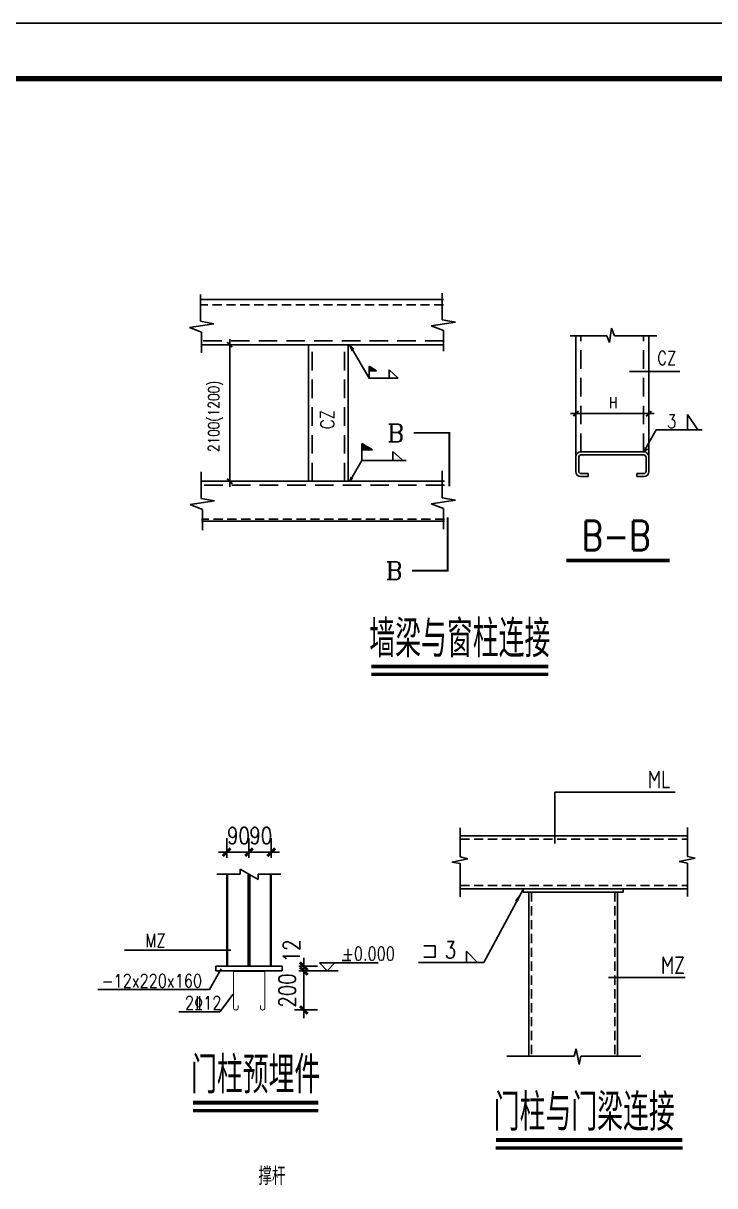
# Model space of a CAD drawing. Extents: x 69728788 to 149766163, y 20718153 to 43663798.
# Drawn here: x 74898904 to 74917620, y 21378362 to 21409809 of the extents above; entities that cross this region are included whole.
import ezdxf
from ezdxf.enums import TextEntityAlignment as Align

# ---------------------------------------------------------------- set-up
doc = ezdxf.new("R2010")
doc.units = 0
doc.header["$LTSCALE"] = 1000
doc.header["$MEASUREMENT"] = 0
for name, pattern in [('ACAD_ISO03W100', [30, 12, -18]), ('DASHED', [0.75, 0.5, -0.25]), ('DASHED2', [0.375, 0.25, -0.125]), ('HIDDEN', [0.375, 0.25, -0.125])]:
    doc.linetypes.add(name, pattern=pattern)
doc.layers.get('0').update_dxf_attribs({"linetype": 'CONTINUOUS'})
doc.layers.get('DEFPOINTS').update_dxf_attribs({"linetype": 'CONTINUOUS'})
for name, color, linetype in [('03', 3, 'CONTINUOUS'), ('5图框', 7, 'CONTINUOUS'), ('AXIS', 3, 'CONTINUOUS'), ('D', 4, 'CONTINUOUS'), ('DIM', 3, 'CONTINUOUS'), ('J', 7, 'DASHED2'), ('JI', 7, 'DASHED'), ('L3', 3, 'CONTINUOUS'), ('LI', 2, 'CONTINUOUS'), ('PUB_DIM', 3, 'CONTINUOUS'), ('PUB_TEXT', 7, 'CONTINUOUS'), ('PUB_TITLE', 4, 'CONTINUOUS'), ('一般文字', 6, 'CONTINUOUS'), ('卫浴', 7, 'CONTINUOUS')]:
    doc.layers.add(name, color=color, linetype=linetype)
doc.layers.add('图文说明基线', color=251, linetype='CONTINUOUS', lineweight=50)
doc.layers.add('系杆支撑', color=2, linetype='CONTINUOUS', lineweight=25)
doc.styles.add('_SIMPLEX', font='SIMPLEX.shx', dxfattribs={"width": 0.8})
doc.styles.add('_TXT', font='SIMPLEX.shx', dxfattribs={"width": 0.6})
doc.styles.add('COMP', font='complex', dxfattribs={"bigfont": 'hztxt'})
doc.styles.add('DIM_FONT', font='SIMPLEX.shx', dxfattribs={"width": 0.8})
doc.styles.add('hztxt', font='romand_pkpm', dxfattribs={"bigfont": 'hztxt'})
doc.styles.add('ROMANS', font='romans.shx', dxfattribs={"width": 0.75, "height": 300, "bigfont": 'hztxt.shx'})
doc.styles.add('TSSD_Rein', font='atssdeng.shx', dxfattribs={"width": 0.7, "bigfont": 'atssdchn.shx'})
doc.dimstyles.new('DIMN$0', dxfattribs={"dimtxt": 300, "dimasz": 1, "dimexe": 250, "dimexo": 300, "dimgap": 150, "dimtad": 1, "dimdec": 0, "dimdsep": 46, "dimtxsty": 'DIM_FONT', "dimblk": '_DIMX', "dimcen": 2.5, "dimclrt": 7, "dimadec": 0, "dimazin": 0, "dimtfac": 1, "dimtdec": 0, "dimtix": 1, "dimtmove": 2, "dimatfit": 3, "dimldrblk": '_DIMX', "dimfxl": 1, "dimtolj": 1, "dimtzin": 0, "dimarcsym": 0})

# ---------------------------------------------------------------- blocks, each defined once
blk = doc.blocks.new('_DIMX')
blk.add_line((-150, 0), (150, 0))
at = {"const_width": 50}
blk.add_lwpolyline([(-70, -70), (70, 70)], dxfattribs=at)
blk = doc.blocks.new('_SECTION')
at = {"const_width": 0.1}
blk.add_lwpolyline([(2, 0), (0, 0), (0, 3)], dxfattribs=at)
at = {"style": 'COMP'}
blk.add_attdef('A', text='', height=1, dxfattribs=at).set_placement((3, 0), align=Align.MIDDLE)
blk = doc.blocks.new('XHFY')
for p, q in [((0, 2.53), (0, 4.03)), ((0, 4.03), (2.5, 2.53)), ((0, 1.03), (0, 2.53)), ((0, 2.53), (2.5, 2.53)), ((0, 1.03), (0, 0))]:
    blk.add_line(p, q)
for points in [[(2.5, 2.53), (0, 2.53), (0, 4.03), (2.5, 2.53)], [(0, 4.03), (2.5, 2.53), (0, 4.03), (2.5, 2.53)], [(2.5, 2.53), (0, 2.53), (0, 4.03), (0, 2.53)]]:
    blk.add_solid(points)
blk = doc.blocks.new('*D68')
at = {"layer": 'AXIS', "color": 3, "lineweight": -2}
for p, q in [((74906363, 21384298), (74906872, 21384298)), ((74906363, 21384171), (74906872, 21384171)), ((74906497, 21384299), (74906497, 21384301)), ((74906497, 21384298), (74906497, 21384171)), ((74906497, 21384170), (74906497, 21384168))]:
    blk.add_line(p, q, dxfattribs=at)
at = {"layer": 'DEFPOINTS', "color": 0}
for p in [(74905913, 21384298), (74905913, 21384171), (74906497, 21384171)]:
    blk.add_point(p, dxfattribs=at)
at = {"layer": 'AXIS', "color": 3, "lineweight": -2, "xscale": 1.5, "yscale": 1.5, "zscale": 1.5}
for p, rotation in [((74906497, 21384298), 270), ((74906497, 21384171), 90)]:
    blk.add_blockref('_DIMX', p, dxfattribs=dict(at, rotation=rotation))
at = {"layer": 'AXIS', "color": 7, "insert": (74906161, 21384714), "char_height": 450, "attachment_point": 5, "rotation": 90, "style": 'DIM_FONT'}
blk.add_mtext('\\A1;12', dxfattribs=at)
blk = doc.blocks.new('*D69')
at = {"layer": 'AXIS', "color": 3, "lineweight": -2}
for p, q in [((74906363, 21384171), (74906872, 21384171)), ((74906497, 21384173), (74906497, 21384174)), ((74906497, 21384171), (74906497, 21383116)), ((74906247, 21383116), (74906872, 21383116)), ((74906497, 21383114), (74906497, 21383113))]:
    blk.add_line(p, q, dxfattribs=at)
at = {"layer": 'DEFPOINTS', "color": 0}
for p in [(74905913, 21384171), (74905797, 21383116), (74906497, 21383116)]:
    blk.add_point(p, dxfattribs=at)
at = {"layer": 'AXIS', "color": 3, "lineweight": -2, "xscale": 1.5, "yscale": 1.5, "zscale": 1.5}
for p, rotation in [((74906497, 21384171), 270), ((74906497, 21383116), 90)]:
    blk.add_blockref('_DIMX', p, dxfattribs=dict(at, rotation=rotation))
at = {"layer": 'AXIS', "color": 7, "insert": (74906047, 21383644), "char_height": 450, "attachment_point": 5, "rotation": 90, "style": 'DIM_FONT'}
blk.add_mtext('\\A1;200', dxfattribs=at)

msp = doc.modelspace()

# ---------------------------------------------------------------- linework, layer by layer
for p, q in [((74903707.1, 21402334.4), (74905617.7, 21402334.4)), ((74905617.8, 21402334.4), (74910278, 21402334.4)), ((74910278, 21401112.4), (74903707.1, 21401112.4)), ((74906624.3, 21397419.3), (74906624.3, 21401112.4)), ((74907702.5, 21397419.3), (74907702.5, 21401112.4)), ((74913862.7, 21398118.2, 0), (74913862.7, 21401354.2, 0)), ((74915833, 21398118.2, 0), (74915833, 21401354.2, 0)), ((74913857, 21398079.6, 0), (74913857, 21397681, 0)), ((74913936.7, 21398066.4, 0), (74913936.7, 21397694.2, 0)), ((74915705.8, 21398212.5, 0), (74913995.6, 21398212.5, 0)), ((74914003.2, 21398132.8, 0), (74915692.5, 21398132.8, 0)), ((74915759, 21398066.4, 0), (74915759, 21397694.2, 0)), ((74915838.7, 21398079.6, 0), (74915838.7, 21397681, 0)), ((74914003.2, 21397627.8, 0), (74914189.3, 21397627.8, 0)), ((74914189.3, 21397627.8, 0), (74914189.3, 21397548.1, 0)), ((74915506.5, 21397627.8, 0), (74915692.5, 21397627.8, 0)), ((74915506.5, 21397627.8, 0), (74915506.5, 21397548.1, 0)), ((74910301.6, 21397419.3), (74903730.8, 21397419.3)), ((74913989.9, 21397548.1, 0), (74914189.3, 21397548.1, 0)), ((74915506.5, 21397548.1, 0), (74915705.8, 21397548.1, 0)), ((74910301.6, 21396341.1), (74903730.8, 21396341.1)), ((74916821.1, 21383993.2), (74914743.4, 21383993.2))]:
    msp.add_line(p, q)
at = {"const_width": 99.5, "elevation": 0}
msp.add_lwpolyline([(74913599.9, 21395279.5), (74916398.8, 21395279.5)], dxfattribs=at)
for centre, radius, start, end in [((74905617.7, 21402334.3), 0.115, 0, 90), ((74905732.9, 21402334.3), 0.115, 90, 180), ((74913989.9, 21398079.6, 0), 132.9, 90, 180), ((74914003.2, 21398066.4, 0), 66.4, 90, 180), ((74915692.5, 21398066.4, 0), 66.4, 0, 90), ((74915705.8, 21398079.6, 0), 132.9, 0, 90), ((74913989.9, 21397681, 0), 132.9, 180, 270), ((74914003.2, 21397694.2, 0), 66.4, 180, 270), ((74915692.5, 21397694.2, 0), 66.4, 270, 0), ((74915705.8, 21397681, 0), 132.9, 270, 0)]:
    msp.add_arc(centre, radius, start, end)
at = {"layer": '03'}
for p, q in [((74913295.3, 21389007.6), (74916550.7, 21389007.6)), ((74913295.3, 21387618.5), (74913295.3, 21389007.6)), ((74910730.5, 21388041.6), (74910730.5, 21387257.1)), ((74916885.1, 21388055.6), (74916885.1, 21387271.1)), ((74910730.5, 21387829.4), (74916885.1, 21387829.4)), ((74910730.5, 21387257.1), (74910933.7, 21387206.6)), ((74916885.1, 21387271.1), (74917088.3, 21387220.6)), ((74910933.7, 21387206.6), (74910504.8, 21387119.3)), ((74910504.8, 21387119.3), (74910730.5, 21387076.6)), ((74910730.5, 21387076.6), (74910730.5, 21386173.7)), ((74917088.3, 21387220.6), (74916659.4, 21387133.3)), ((74916659.4, 21387133.3), (74916885.1, 21387090.5)), ((74916885.1, 21387090.5), (74916885.1, 21386187.7)), ((74910730.5, 21386390.4), (74916885.1, 21386390.4)), ((74912444.9, 21386390.4), (74911367.9, 21384403.9)), ((74912433, 21386390.4), (74912433, 21386300.1)), ((74912433, 21386300.1), (74915141.9, 21386300.1)), ((74912583.5, 21386300.1), (74912583.5, 21381865.2)), ((74914991.4, 21386300.1), (74914991.4, 21381865.2)), ((74915141.9, 21386390.4), (74915141.9, 21386300.1)), ((74909750, 21384849.4), (74910051, 21384849.4)), ((74910051, 21384849.4), (74910051, 21384548.4)), ((74909750, 21384548.4), (74910051, 21384548.4)), ((74910901.5, 21384704.9), (74910901.5, 21384403.9)), ((74911202.5, 21384403.9), (74910901.5, 21384704.9)), ((74911367.9, 21384403.9), (74909601, 21384403.9)), ((74913816, 21381865.2), (74913866.6, 21382068.4)), ((74913866.6, 21382068.4), (74913953.8, 21381639.5)), ((74911993.2, 21381865.2), (74913816, 21381865.2)), ((74913953.8, 21381639.5), (74913996.6, 21381865.2)), ((74913996.6, 21381865.2), (74915623.2, 21381865.2))]:
    msp.add_line(p, q, dxfattribs=at)
at = {"layer": '03', "linetype": 'HIDDEN'}
for p, q in [((74910730.5, 21387739.1), (74916885.1, 21387739.1)), ((74910730.5, 21386480.7), (74916885.1, 21386480.7)), ((74912658.7, 21386300.1), (74912658.7, 21381865.2)), ((74914916.1, 21386300.1), (74914916.1, 21381865.2))]:
    msp.add_line(p, q, dxfattribs=at)
at = {"layer": '03'}
msp.add_lwpolyline([(74912444.9, 21386390.4, 0, 90.3, 0), (74912248.3, 21386051.8, 90.3, 90.3, 0)], format="xyseb", dxfattribs=at)
msp.add_lwpolyline([(74912444.9, 21386390.4, 0, 90.3, 0), (74912248.3, 21386051.8, 90.3, 90.3, 0)], format="xyseb", dxfattribs=at)
at = {"layer": 'AXIS', "color": 3}
for p, q in [((74904409.8, 21387236.7), (74904409.8, 21387759.8)), ((74905013, 21387236.7), (74905013, 21387759.8)), ((74905013, 21387236.7), (74905013, 21387759.8)), ((74905616.2, 21387236.7), (74905616.2, 21387759.8)), ((74904408.3, 21387384.8), (74904406.8, 21387384.8)), ((74904409.8, 21387384.8), (74905013, 21387384.8)), ((74905011.5, 21387384.8), (74905010, 21387384.8)), ((74905616.2, 21387384.8), (74905013, 21387384.8)), ((74905014.5, 21387384.8), (74905016, 21387384.8)), ((74905617.7, 21387384.8), (74905619.2, 21387384.8))]:
    msp.add_line(p, q, dxfattribs=at)
at = {"layer": 'D'}
for p, q in [((74903698.5, 21401747.1), (74903698.5, 21402469.1)), ((74910243.2, 21401789), (74910243.2, 21402511.1)), ((74909947.6, 21401624.9), (74910604.5, 21401723.4)), ((74910604.5, 21401723.4), (74910243.2, 21401789)), ((74903402.9, 21401583), (74904059.8, 21401681.4)), ((74903731.4, 21401451.7), (74903402.9, 21401583)), ((74903731.4, 21400893.8), (74903731.4, 21401451.7)), ((74910276.1, 21401493.6), (74909947.6, 21401624.9)), ((74910276.1, 21400935.7), (74910276.1, 21401493.6)), ((74914771, 21401169, 0), (74914826.8, 21401563.3, 0)), ((74914826.8, 21401563.3, 0), (74914910.5, 21401354.2, 0)), ((74907746.8, 21401102.6), (74908264.5, 21400206)), ((74907746.8, 21401102.6), (74907850.4, 21400988)), ((74907746.8, 21401102.6), (74907803.1, 21400947.5)), ((74913709.9, 21401354.2, 0), (74914701.3, 21401354.2, 0)), ((74914701.3, 21401354.2, 0), (74914771, 21401169, 0)), ((74914910.5, 21401354.2, 0), (74916053.5, 21401354.2, 0)), ((74915312.3, 21400383.9, 0), (74916673.1, 21400383.9, 0)), ((74903720.4, 21396953), (74903720.4, 21397675.1)), ((74910243.2, 21396974.7), (74910243.2, 21397696.7)), ((74903424.9, 21396788.9), (74904081.7, 21396887.4)), ((74903753.3, 21396657.7), (74903424.9, 21396788.9)), ((74904081.7, 21396887.4), (74903720.4, 21396953)), ((74909947.6, 21396810.6), (74910604.5, 21396909)), ((74910276.1, 21396679.3), (74909947.6, 21396810.6)), ((74910604.5, 21396909), (74910243.2, 21396974.7)), ((74910276.1, 21396121.3), (74910276.1, 21396679.3)), ((74903753.3, 21396099.7), (74903753.3, 21396657.7))]:
    msp.add_line(p, q, dxfattribs=at)
at = {"layer": 'DIM'}
for p, q in [((74908264.6, 21400205.9), (74909055.2, 21400205.9)), ((74915708.9, 21398235.1, 0), (74916035.4, 21398810.6, 0)), ((74916035.4, 21398810.6, 0), (74917283, 21398810.6, 0)), ((74915708.9, 21398235.1, 0), (74915698.8, 21398344.5, 0)), ((74915708.9, 21398235.1, 0), (74915804.2, 21398288.4, 0)), ((74907746.4, 21397419.3), (74908069.8, 21397979.6)), ((74908069.8, 21397979.6), (74909264.8, 21397979.6)), ((74907746.4, 21397419.3), (74907783.2, 21397525.9)), ((74907746.4, 21397419.3), (74907820.4, 21397501.6))]:
    msp.add_line(p, q, dxfattribs=at)
msp.add_arc((74908264.6, 21400206.1), 0.144, 210, 270, dxfattribs=at)
at = {"layer": 'J'}
for p, q in [((74910278, 21402190.6), (74903707.1, 21402190.6)), ((74910301.6, 21396397.2), (74903730.8, 21396397.2))]:
    msp.add_line(p, q, dxfattribs=at)
at = {"layer": 'JI'}
for p, q in [((74910278, 21401220.2), (74903707.1, 21401220.2)), ((74906726.5, 21397419.3), (74906726.5, 21401112.4)), ((74907594.7, 21397419.3), (74907594.7, 21401112.4)), ((74913995.6, 21398212.5, 0), (74913995.6, 21401354.2, 0)), ((74915692.8, 21398212.5, 0), (74915692.8, 21401354.2, 0)), ((74910301.6, 21397311.5), (74903730.8, 21397311.5))]:
    msp.add_line(p, q, dxfattribs=at)
at = {"layer": 'LI'}
for p, q in [((74908804, 21400436.1), (74908804, 21400205.9)), ((74908804, 21400436.1), (74909055.2, 21400205.9)), ((74916879.7, 21398810.6, 0), (74916879.7, 21399220.7, 0)), ((74916879.7, 21399220.7, 0), (74917164.7, 21398810.6, 0)), ((74908905.5, 21398228.5), (74908905.5, 21397998.4)), ((74908905.5, 21398228.5), (74909156.3, 21397998.7))]:
    msp.add_line(p, q, dxfattribs=at)
at = {"layer": 'PUB_DIM'}
for p, q in [((74904059.8, 21401681.4), (74903698.5, 21401747.1)), ((74904707.3, 21401112.4), (74904242.1, 21401112.4)), ((74913862.7, 21398898, 0), (74913862.7, 21399498.1, 0)), ((74913863.7, 21399248.1, 0), (74915832, 21399248.1, 0)), ((74915833, 21398898, 0), (74915833, 21399498.1, 0)), ((74904707.3, 21397419.3), (74904242.1, 21397419.3))]:
    msp.add_line(p, q, dxfattribs=at)
at = {"layer": 'PUB_DIM', "color": 1}
msp.add_line((74904492.1, 21397420.3), (74904492.1, 21401111.4), dxfattribs=at)
at = {"layer": 'PUB_DIM', "color": 6, "linetype": 'Continuous'}
msp.add_line((74907532.2, 21384451.2), (74907772.6, 21384451.2), dxfattribs=at)
at = {"layer": 'PUB_TITLE'}
msp.add_lwpolyline([(74843468.9, 21346808.9), (74932568.9, 21346808.9), (74932568.9, 21409808.9), (74843468.9, 21409808.9)], close=True, dxfattribs=at)
at = {"layer": 'PUB_TITLE', "const_width": 150}
msp.add_lwpolyline([(74847218.9, 21348308.9), (74931068.9, 21348308.9), (74931068.9, 21408308.9), (74847218.9, 21408308.9)], close=True, dxfattribs=at)
at = {"layer": '一般文字', "color": 3}
for p, q in [((74904519.3, 21384730.5), (74901643.5, 21384730.5)), ((74903945.8, 21383667.3), (74904264.2, 21384227.7)), ((74908511, 21384391), (74906924.2, 21384391)), ((74906924.2, 21384391), (74907128.4, 21384171.4)), ((74907332.7, 21384391), (74907128.4, 21384171.4)), ((74903945.8, 21383667.3), (74900920.8, 21383667.3)), ((74904229.2, 21383064.2), (74904582.2, 21383547.3)), ((74904229.2, 21383064.2), (74903117.4, 21383064.2))]:
    msp.add_line(p, q, dxfattribs=at)
at = {"layer": '卫浴'}
msp.add_line((74906446.8, 21384171.4), (74907430.9, 21384171.4), dxfattribs=at)
at = {"layer": '图文说明基线', "const_width": 101.6, "elevation": 0}
for points in [[(74908327.8, 21392407.6), (74913111, 21392407.6)], [(74903502.1, 21380608.1), (74906886.5, 21380608.1)], [(74911695, 21379599.6), (74916745.3, 21379599.6)]]:
    msp.add_lwpolyline(points, dxfattribs=at)
at = {"layer": '图文说明基线', "elevation": 0}
for points in [[(74908327.8, 21392197.9), (74913111, 21392197.9)], [(74903502.1, 21380398.3), (74906886.5, 21380398.3)], [(74911695, 21379389.8), (74916745.3, 21379389.8)]]:
    msp.add_lwpolyline(points, dxfattribs=at)
at = {"layer": '系杆支撑', "color": 3}
for p, q in [((74904779.1, 21386786.7), (74904779.1, 21386926.3)), ((74904779.1, 21386926.3), (74905261.6, 21386647.2)), ((74904140.9, 21386786.7), (74904779.1, 21386786.7)), ((74905261.6, 21386647.2), (74905261.6, 21386786.7)), ((74905261.6, 21386786.7), (74905877.7, 21386786.7))]:
    msp.add_line(p, q, dxfattribs=at)
at = {"layer": '系杆支撑'}
for p, q in [((74904409.8, 21384297.5), (74904409.8, 21386786.7)), ((74905013, 21384297.5), (74905013, 21386791)), ((74905616.2, 21384297.5), (74905616.2, 21386786.7)), ((74904113.3, 21384297.5), (74904113.3, 21384171.4)), ((74905915.1, 21384297.5), (74904113.3, 21384297.5)), ((74905915.1, 21384171.4), (74904113.3, 21384171.4)), ((74905569.7, 21384297.5), (74905649.6, 21384297.5)), ((74905915.1, 21384297.5), (74905915.1, 21384171.4))]:
    msp.add_line(p, q, dxfattribs=at)
at = {"layer": '系杆支撑', "color": 251, "linetype": 'ACAD_ISO03W100'}
for p, q in [((74904430.8, 21384297.5), (74904430.8, 21386786.7)), ((74904992, 21384297.5), (74904992, 21386803.1)), ((74905034, 21384297.5), (74905034, 21386778.8)), ((74905595.2, 21384297.5), (74905595.2, 21386786.7))]:
    msp.add_line(p, q, dxfattribs=at)
at = {"layer": '系杆支撑', "color": 0, "const_width": 27.2}
msp.add_lwpolyline([(74905321.9, 21383237.8), (74905321.9, 21383172.8, 0.4142136), (74905378.8, 21383115.8), (74905386.9, 21383115.8, 0.4142136), (74905443.8, 21383172.8), (74905443.8, 21384158.3), (74904597.9, 21384158.3), (74904597.9, 21383172.8, 0.4142136), (74904654.9, 21383115.8), (74904663, 21383115.8, 0.4142136), (74904719.9, 21383172.8), (74904719.9, 21383237.8)], format="xyb", dxfattribs=at)

# ---------------------------------------------------------------- block references
for p, xscale, yscale, zscale in [((74908264.6, 21400206.1), 80.50591443479061, 80.50591443479061, 80.50591443350089), ((74908069.8, 21397979.6), 115.0084491968155, 115.0084491893649, 115.0084491907155)]:
    msp.add_blockref('XHFY', p, dxfattribs=dict(xscale=xscale, yscale=yscale, zscale=zscale))
at = {"layer": 'AXIS', "color": 3, "xscale": 1.5, "yscale": 1.5, "zscale": 1.5}
for p in [(74904409.8, 21387384.8), (74905013, 21387384.8)]:
    msp.add_blockref('_DIMX', p, dxfattribs=at)
at = {"layer": 'AXIS', "color": 3, "xscale": 1.5, "yscale": 1.5, "zscale": 1.5, "rotation": 180}
for p in [(74905013, 21387384.8), (74905616.2, 21387384.8)]:
    msp.add_blockref('_DIMX', p, dxfattribs=at)
at = {"layer": 'PUB_DIM'}
for p, rotation in [((74904492.1, 21401112.4), 90), ((74913862.7, 21399248.1, 0), 180), ((74904492.1, 21397419.3), 270)]:
    msp.add_blockref('_DIMX', p, dxfattribs=dict(at, rotation=rotation))
msp.add_blockref('_DIMX', (74915833, 21399248.1, 0), dxfattribs=at)
ref = msp.add_blockref('_SECTION', (74910435.4, 21398726.5), dxfattribs=dict(at, xscale=482.5536767989397, yscale=482.5536767989397, zscale=482.5536768000002, rotation=180))
ref.add_attrib('A', 'B', dxfattribs={"layer": '0', "height": 482.6, "style": 'COMP'}).set_placement((74908987.7, 21398726.5), align=Align.MIDDLE)
ref = msp.add_blockref('_SECTION', (74910391.1, 21394999.2), dxfattribs=dict(at, xscale=-482.5536767989397, yscale=482.5536767989397, zscale=482.5536768000002))
ref.add_attrib('A', 'B', dxfattribs={"layer": '0', "height": 482.6, "style": 'COMP'}).set_placement((74908943.4, 21394999.2), align=Align.MIDDLE)

# ---------------------------------------------------------------- texts
at = {"style": '_SIMPLEX', "width": 0.8}
for s, height, p in [('CZ', 368.62, (74916062.5, 21400566.6, 0)), ('3', 368.6, (74916327.7, 21398859.8, 0))]:
    msp.add_text(s, height=height, dxfattribs=at).set_placement(p)
msp.add_text('CZ', height=368.62, rotation=90, dxfattribs=at).set_placement((74907320.1, 21398827.7))
at = {"layer": '5图框', "style": 'hztxt', "width": 0.7}
for s, p in [('墙梁与窗柱连接', (74908269.7, 21392657.7, 0)), ('门柱预埋件', (74903444, 21380858.2, 0)), ('门柱与门梁连接', (74911636.9, 21379849.7, 0))]:
    msp.add_text(s, height=1000.05, dxfattribs=at).set_placement(p)
at = {"layer": 'AXIS', "color": 7, "style": 'DIM_FONT', "width": 0.8}
for p in [(74904420, 21387609.8), (74905023.2, 21387609.8)]:
    msp.add_text('90', height=450, dxfattribs=at).set_placement(p)
at = {"layer": 'L3', "style": 'ROMANS', "width": 0.8}
msp.add_text('3', height=451.5, dxfattribs=at).set_placement((74910309.8, 21384517))
msp.add_text('3', height=451.5, dxfattribs=at).set_placement((74910309.8, 21384517))
at = {"layer": 'PUB_DIM', "color": 1, "style": 'DIM_FONT', "width": 0.8}
msp.add_text('2100(1200)', height=300, rotation=90, dxfattribs=at).set_placement((74904209.1, 21398210.2))
at = {"layer": 'PUB_DIM', "color": 7, "style": 'DIM_FONT', "width": 0.8}
msp.add_text('H', height=300, dxfattribs=at).set_placement((74914755.4, 21399398.1, 0))
at = {"layer": 'PUB_DIM', "color": 6, "linetype": 'Continuous', "style": 'hztxt', "width": 0.8}
for s, height, p in [('MZ', 360.02, (74902210.1, 21384818, 0)), ('+0.000', 360.02, (74907531.6, 21384460.3)), ('-12x220x160', 360.018, (74901028.3, 21383725.9)), ('2%%13212', 360.02, (74903281.4, 21383129.9))]:
    msp.add_text(s, height=height, dxfattribs=at).set_placement(p)
at = {"layer": 'PUB_TEXT', "width": 0.8}
for s, height, style, p in [('B-B', 796.26, '_TXT', (74914021.1, 21395551.9, 0)), ('ML', 480, 'TSSD_Rein', (74915809.7, 21389109.6)), ('MZ', 480, 'TSSD_Rein', (74916165.3, 21384086)), ('撑杆', 480, 'TSSD_Rein', (74905272.6, 21378383.9))]:
    msp.add_text(s, height=height, dxfattribs=dict(at, style=style)).set_placement(p)

# ---------------------------------------------------------------- dimensions: what is measured, and where the dimension line sits
at = {"layer": 'AXIS'}
dim = msp.add_linear_dim(base=(74906496.6, 21384171.4), p1=(74905912.7, 21384297.5), p2=(74905912.7, 21384171.4), angle=90, text='12', dimstyle='DIMN$0', override={"dimscale": 1.5, "dimzin": 0, "dimblk1": '_DIMX', "dimblk2": '_DIMX', "dimsah": 1, "dimcen": 0.09, "dimclrd": 3, "dimclre": 3}, dxfattribs=at)
dim.commit()
dim.dimension.update_dxf_attribs({"geometry": '*D68', "text_midpoint": (74906161.3, 21384714.2), "dimtype": 160})
dim = msp.add_linear_dim(base=(74906496.6, 21383115.8), p1=(74905912.7, 21384171.4), p2=(74905797, 21383115.8), angle=90, text='200', dimstyle='DIMN$0', override={"dimscale": 1.5, "dimzin": 0, "dimblk1": '_DIMX', "dimblk2": '_DIMX', "dimsah": 1, "dimcen": 0.09, "dimclrd": 3, "dimclre": 3}, dxfattribs=at)
dim.commit()
dim.dimension.update_dxf_attribs({"geometry": '*D69', "text_midpoint": (74906046.6, 21383643.6)})

doc.saveas('drawing.dxf')
